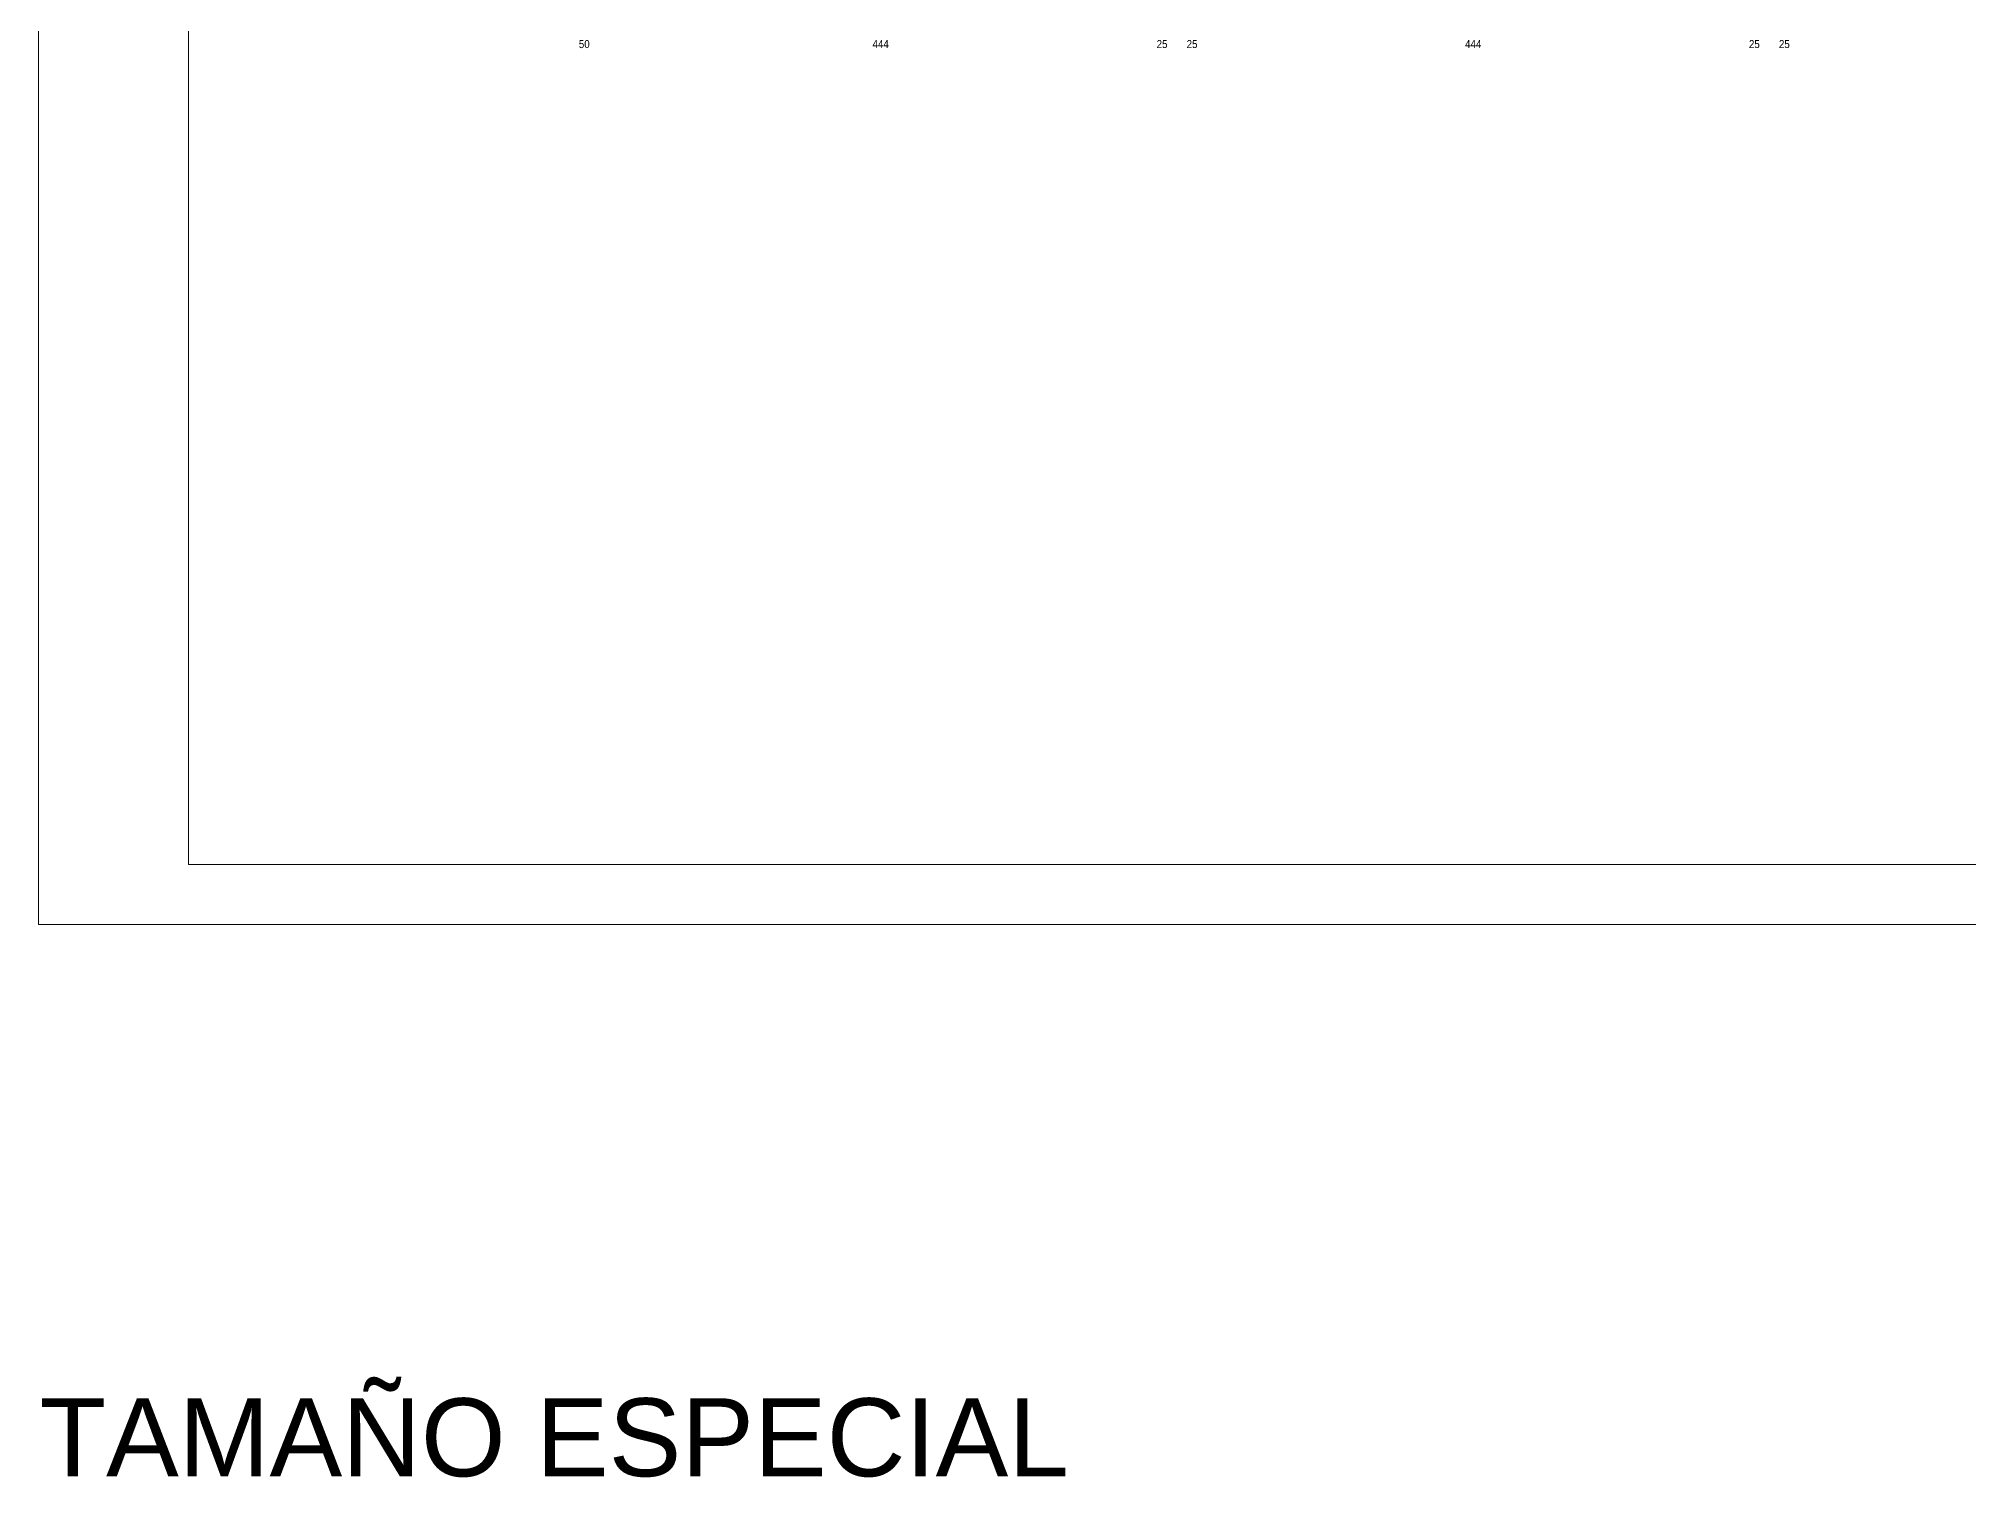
# Model space of a CAD drawing. Header units: millimetres. Extents: x 3 to 479, y -191 to 120.
# Drawn here: x 100.33 to 132.49, y 66.08 to 90.06 of the extents above; entities that cross this region are included whole.
import ezdxf
from ezdxf.enums import TextEntityAlignment as Align

# ---------------------------------------------------------------- set-up
doc = ezdxf.new("R2010")
doc.units = ezdxf.units.MM
for name, color, linetype, lineweight in [('ALZ_COT_TEXTOS_ESTRIBOS', 122, 'Continuous', 0), ('CIM_REFEREN', 2, 'Continuous', 0), ('RECUAD_LIMITES', 2, 'Continuous', 0), ('RECUAD_MARCO', 1, 'Continuous', 20)]:
    doc.layers.add(name, color=color, linetype=linetype, lineweight=lineweight)
doc.styles.add('CYPETXT_romans', font='arial.ttf', dxfattribs={"height": 0.2})

msp = doc.modelspace()

# ---------------------------------------------------------------- linework, layer by layer
at = {"layer": 'RECUAD_LIMITES'}
msp.add_lwpolyline([(100.33093, 75.29684), (254.63093, 75.29684), (254.63093, 113.99684), (100.33093, 113.99684), (100.33093, 75.29684)], close=True, dxfattribs=at)
at = {"layer": 'RECUAD_MARCO'}
msp.add_lwpolyline([(102.83093, 76.29684), (253.63093, 76.29684), (253.63093, 112.99684), (102.83093, 112.99684), (102.83093, 76.29684)], close=True, dxfattribs=at)

# ---------------------------------------------------------------- texts
at = {"layer": 'ALZ_COT_TEXTOS_ESTRIBOS', "style": 'CYPETXT_romans', "width": 0.872274}
for s, p in [('50', (109.42436, 90.03441)), ('444', (114.36395, 90.03441)), ('25', (119.05354, 90.03441)), ('25', (119.55354, 90.03441)), ('444', (124.23854, 90.03441)), ('25', (128.92354, 90.03441)), ('25', (129.42354, 90.03441))]:
    msp.add_text(s, height=0.133333, dxfattribs=at).set_placement(p, align=Align.TOP_CENTER)
at = {"layer": 'CIM_REFEREN', "insert": (100.34667, 67.40157), "char_height": 1.3, "attachment_point": 1, "style": 'CYPETXT_romans'}
msp.add_mtext_dynamic_manual_height_columns('TAMAÑO ESPECIAL', width=20.4097016, gutter_width=12.5, heights=[0], dxfattribs=at)

doc.saveas('drawing.dxf')
